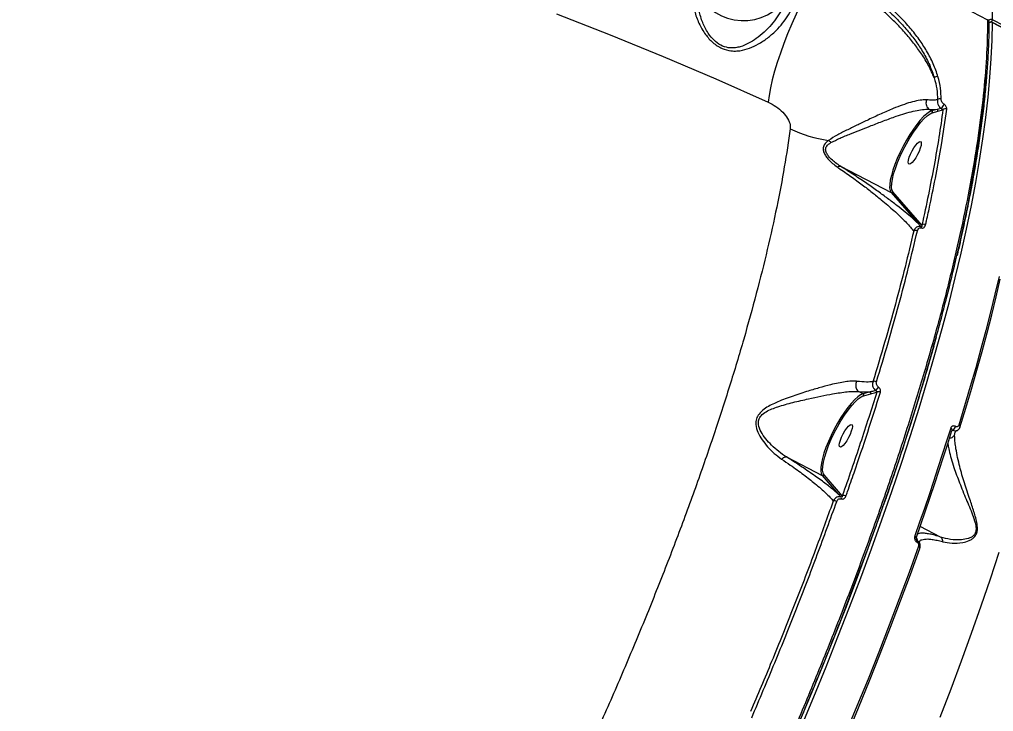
# Model space of a CAD drawing. Header units: millimetres. Extents: x -4335 to 4318, y -3792 to 3101.
# Drawn here: x 713.2 to 1059.1, y 194.6 to 440.5 of the extents above; entities that cross this region are included whole.
import ezdxf

# ---------------------------------------------------------------- set-up
doc = ezdxf.new("R2010")
doc.units = ezdxf.units.MM
doc.layers.add('DIKOM_ОБЪЕКТ', color=7, linetype='Continuous')
doc.layers.add('DIKOM_РАЗМЕР_ОБЪЕКТА', color=7, linetype='Continuous')
doc.styles.add('style1', font='arial.ttf', dxfattribs={"width": 0.8})
doc.dimstyles.new('1-50', dxfattribs={"dimtxt": 300, "dimasz": 200, "dimexe": 100, "dimexo": 0, "dimgap": 100, "dimtad": 1, "dimtxsty": 'style1', "dimcen": 200, "dimclrd": 7, "dimclre": 7, "dimclrt": 7, "dimadec": 1, "dimazin": 2, "dimtfac": 1, "dimtmove": 0, "dimatfit": 2, "dimfxl": 0, "dimlwd": 25, "dimlwe": 18, "dimarcsym": 0})

# ---------------------------------------------------------------- blocks, each defined once
blk = doc.blocks.new('*D2')
at = {"layer": 'Defpoints', "color": 0, "transparency": 16777216}
for p in [(2711.72, 601.17), (-2007.01, 181.47), (-2007.01, -2298.93)]:
    blk.add_point(p, dxfattribs=at)
at = {"layer": 'DIKOM_РАЗМЕР_ОБЪЕКТА', "color": 7, "lineweight": 18, "transparency": 16777216}
for p, q in [((2711.72, 601.17), (2711.72, -2398.93)), ((-2007.01, 181.47), (-2007.01, -2398.93))]:
    blk.add_line(p, q, dxfattribs=at)
at = {"layer": 'DIKOM_РАЗМЕР_ОБЪЕКТА', "color": 7, "lineweight": 25, "transparency": 16777216}
blk.add_line((2511.72, -2298.93), (-1807.01, -2298.93), dxfattribs=at)
at = {"layer": 'DIKOM_РАЗМЕР_ОБЪЕКТА', "color": 7, "transparency": 16777216}
for points in [[(-1807.01, -2265.6), (-1807.01, -2332.27), (-2007.01, -2298.93)], [(2511.72, -2265.6), (2511.72, -2332.27), (2711.72, -2298.93)]]:
    blk.add_solid(points, dxfattribs=at)
at = {"layer": 'DIKOM_РАЗМЕР_ОБЪЕКТА', "color": 7, "transparency": 16777216, "insert": (-22.56, -2045.76), "char_height": 300, "attachment_point": 5, "style": 'style1'}
blk.add_mtext('4750', dxfattribs=at)
blk = doc.blocks.new('*D3')
at = {"layer": 'Defpoints', "color": 0, "transparency": 16777216}
for p in [(-2375.87, 1532.76), (1667.44, 1532.76), (-1786.5, -1525.94)]:
    blk.add_point(p, dxfattribs=at)
at = {"layer": 'DIKOM_РАЗМЕР_ОБЪЕКТА', "color": 7, "lineweight": 18, "transparency": 16777216}
for p, q in [((1667.44, 1532.76), (-2475.87, 1532.76)), ((-1786.5, -1525.94), (-2475.87, -1525.94))]:
    blk.add_line(p, q, dxfattribs=at)
at = {"layer": 'DIKOM_РАЗМЕР_ОБЪЕКТА', "color": 7, "lineweight": 25, "transparency": 16777216}
blk.add_line((-2375.87, -1325.94), (-2375.87, 1332.76), dxfattribs=at)
at = {"layer": 'DIKOM_РАЗМЕР_ОБЪЕКТА', "color": 7, "transparency": 16777216}
for points in [[(-2409.21, 1332.76), (-2342.54, 1332.76), (-2375.87, 1532.76)], [(-2409.21, -1325.94), (-2342.54, -1325.94), (-2375.87, -1525.94)]]:
    blk.add_solid(points, dxfattribs=at)
at = {"layer": 'DIKOM_РАЗМЕР_ОБЪЕКТА', "color": 7, "transparency": 16777216, "insert": (-2629.15, -119.32), "char_height": 300, "attachment_point": 5, "rotation": 90, "style": 'style1'}
blk.add_mtext('3050', dxfattribs=at)

msp = doc.modelspace()

# ---------------------------------------------------------------- linework, layer by layer
at = {"layer": 'DIKOM_ОБЪЕКТ', "color": 7, "linetype": 'Continuous', "lineweight": 15}
for p, q in [((1057.429, 439.485), (1057.429, 439.46)), ((1058.605, 439.483), (1473.474, 223.601)), ((1473.528, 224.458), (1058.659, 440.339)), ((1058.659, 439.337), (1473.528, 223.455)), ((1036.186, 408.549), (1036.189, 408.547)), ((1036.189, 408.547), (1037.189, 408.026)), ((1036.189, 408.547), (1039.035, 408.507)), ((1039.035, 408.507), (1037.189, 408.026)), ((1040.499, 408.861), (1039.035, 408.507)), ((1039.265, 407.838), (1041.106, 408.345)), ((1037.17, 407.276), (1037.419, 407.358)), ((1037.419, 407.358), (1039.265, 407.838)), ((1004.731, 388.33), (1022.683, 378.988)), ((1022.683, 378.988), (1032.25, 368.04)), ((1023.353, 379.201), (1023.136, 379.546)), ((1032.92, 368.252), (1023.353, 379.201)), ((1033.619, 367.43), (1032.92, 368.252)), ((1011.187, 308.283), (1011.19, 308.281)), ((1011.19, 308.281), (1012.718, 307.486)), ((1015.29, 308.155), (1012.718, 307.486)), ((1012.699, 306.736), (1012.948, 306.817)), ((1012.948, 306.817), (1015.52, 307.487)), ((1044.293, 294.464), (1044.681, 294.581)), ((1044.709, 294.566), (1044.329, 294.293)), ((1044.681, 294.581), (1044.709, 294.566)), ((1045.555, 295.871), (1045.527, 295.886)), ((985.56, 285.032), (998.212, 278.448)), ((998.212, 278.448), (1004.056, 271.76)), ((998.882, 278.66), (998.665, 279.006)), ((1004.725, 271.973), (998.882, 278.66)), ((1005.364, 271.213), (1004.725, 271.973)), ((1002.144, 269.392), (1001.234, 266.9)), ((1040.286, 256.604), (1033.013, 260.389)), ((1031.685, 256.277), (1032.007, 255.275)), ((1031.918, 255.321), (1031.628, 255.731)), ((1031.851, 254.775), (1031.94, 254.729)), ((1032.007, 255.275), (1031.918, 255.321))]:
    msp.add_line(p, q, dxfattribs=at)
at = {"layer": 'DIKOM_ОБЪЕКТ', "color": 7, "linetype": 'Continuous', "lineweight": 15, "flags": 128}
for points in [[(1058.659, 440.339), (1058.553, 446.28), (1058.264, 451.953), (1057.794, 457.353), (1057.143, 462.475), (1056.311, 467.316), (1055.298, 471.871), (1054.106, 476.137), (1052.736, 480.109), (1051.188, 483.785), (1049.465, 487.162), (1047.567, 490.236), (1045.496, 493.004), (1044.83, 493.788)], [(997.496, 458.705), (995.718, 455.691), (993.956, 452.521), (992.227, 449.225), (990.546, 445.834), (988.928, 442.377), (987.388, 438.887), (985.94, 435.396), (984.598, 431.934), (983.373, 428.535), (982.278, 425.228), (981.32, 422.044), (980.511, 419.011), (979.856, 416.159), (979.362, 413.512), (979.034, 411.095)], [(953.923, 452.126), (954.02, 451.646), (954.657, 449.606), (955.634, 447.67), (956.931, 445.879), (958.518, 444.274), (960.361, 442.889), (962.42, 441.754), (964.65, 440.895), (967.002, 440.33), (969.424, 440.072), (971.863, 440.126), (974.267, 440.491), (976.582, 441.159), (978.759, 442.116), (980.748, 443.34), (982.507, 444.805), (983.998, 446.478), (985.187, 448.324)], [(903.896, 442.45), (922.92, 435.048), (941.788, 427.353), (960.495, 419.368), (979.034, 411.095)], [(990.705, 189.071), (995.211, 199.809), (999.587, 210.486), (1003.832, 221.094), (1007.94, 231.624), (1011.909, 242.066), (1015.735, 252.413), (1019.416, 262.654), (1022.947, 272.783), (1026.325, 282.789), (1029.549, 292.665), (1032.616, 302.403), (1035.521, 311.994), (1038.265, 321.429), (1040.843, 330.702), (1043.254, 339.804), (1045.496, 348.728), (1047.567, 357.466), (1049.465, 366.011), (1051.188, 374.355), (1052.736, 382.492), (1054.106, 390.415), (1055.298, 398.117), (1056.311, 405.591), (1057.143, 412.831), (1057.794, 419.832), (1058.264, 426.587), (1058.553, 433.09), (1058.659, 439.337)], [(1037.189, 408.026), (1036.32, 407.648), (1035.328, 406.959), (1034.235, 405.974), (1033.064, 404.716), (1031.841, 403.21), (1030.592, 401.49), (1029.344, 399.593), (1028.125, 397.561), (1026.961, 395.437), (1025.877, 393.267), (1024.897, 391.099), (1024.042, 388.979), (1023.33, 386.954), (1022.777, 385.067), (1022.395, 383.359), (1022.192, 381.868), (1022.173, 380.625), (1022.338, 379.658), (1022.683, 378.988)], [(1023.136, 379.546), (1023.005, 379.895), (1022.852, 380.91), (1022.898, 382.218), (1023.142, 383.79), (1023.578, 385.588), (1024.195, 387.567), (1024.978, 389.679), (1025.909, 391.875), (1026.965, 394.101), (1028.121, 396.302), (1029.348, 398.427), (1030.617, 400.423), (1031.898, 402.243), (1033.159, 403.842), (1034.369, 405.182), (1035.501, 406.23), (1036.526, 406.961), (1037.17, 407.276)], [(1028.768, 389.771), (1028.862, 390.54), (1029.136, 391.517), (1029.568, 392.624), (1030.123, 393.77), (1030.756, 394.863), (1031.415, 395.814), (1032.048, 396.546), (1032.603, 396.999), (1033.035, 397.138), (1033.309, 396.95), (1033.403, 396.452), (1033.309, 395.682), (1033.035, 394.705), (1032.603, 393.598), (1032.048, 392.452), (1031.415, 391.36), (1030.756, 390.409), (1030.123, 389.677), (1029.568, 389.223), (1029.136, 389.085), (1028.862, 389.272), (1028.768, 389.771)], [(1061.066, 349.148), (1059.577, 342.859), (1057.998, 336.474), (1056.332, 329.995), (1054.578, 323.424), (1052.737, 316.765), (1050.811, 310.021), (1048.8, 303.194), (1046.705, 296.288)], [(1047.139, 295.456), (1049.23, 302.347), (1051.236, 309.159), (1053.158, 315.888), (1054.995, 322.533), (1056.745, 329.089), (1058.408, 335.554), (1059.983, 341.925), (1061.469, 348.199)], [(1038.684, 327.636), (1036.941, 321.415), (1034.204, 312.002), (1031.305, 302.434), (1028.246, 292.719), (1025.03, 282.867), (1021.659, 272.884), (1018.137, 262.78), (1014.465, 252.563), (1010.648, 242.241), (1006.689, 231.823), (1002.59, 221.319), (998.356, 210.736), (993.989, 200.084), (989.494, 189.371)], [(1012.718, 307.486), (1011.849, 307.107), (1010.857, 306.418), (1009.764, 305.434), (1008.593, 304.175), (1007.37, 302.669), (1006.121, 300.95), (1004.873, 299.053), (1003.654, 297.02), (1002.49, 294.896), (1001.406, 292.726), (1000.426, 290.558), (999.571, 288.438), (998.859, 286.413), (998.306, 284.526), (997.924, 282.818), (997.721, 281.327), (997.702, 280.085), (997.867, 279.118), (998.212, 278.448)], [(998.665, 279.006), (998.534, 279.355), (998.381, 280.369), (998.427, 281.678), (998.671, 283.25), (999.107, 285.047), (999.724, 287.026), (1000.507, 289.139), (1001.438, 291.335), (1002.494, 293.56), (1003.65, 295.762), (1004.877, 297.887), (1006.146, 299.883), (1007.427, 301.702), (1008.688, 303.301), (1009.898, 304.641), (1011.03, 305.689), (1012.055, 306.421), (1012.699, 306.736)], [(1004.297, 289.23), (1004.391, 289.999), (1004.665, 290.977), (1005.097, 292.084), (1005.652, 293.23), (1006.285, 294.322), (1006.944, 295.273), (1007.577, 296.005), (1008.132, 296.459), (1008.564, 296.597), (1008.838, 296.41), (1008.932, 295.911), (1008.838, 295.142), (1008.564, 294.164), (1008.132, 293.058), (1007.577, 291.912), (1006.944, 290.819), (1006.285, 289.868), (1005.652, 289.136), (1005.097, 288.683), (1004.665, 288.544), (1004.391, 288.732), (1004.297, 289.23)], [(1043.845, 295.276), (1042.38, 290.6), (1040.879, 285.891), (1039.342, 281.15), (1037.768, 276.378), (1036.158, 271.576), (1034.513, 266.745), (1032.832, 261.886), (1031.117, 256.999)], [(1031.552, 256.232), (1033.263, 261.107), (1034.94, 265.955), (1036.581, 270.774), (1038.187, 275.565), (1039.757, 280.325), (1041.291, 285.055), (1042.789, 289.753), (1044.25, 294.417)], [(1047.139, 295.456), (1047.196, 295.547), (1047.22, 295.649), (1047.21, 295.759), (1047.167, 295.872), (1047.091, 295.986), (1046.987, 296.096), (1046.856, 296.197), (1046.705, 296.288)], [(1031.636, 256.339), (1031.648, 256.389), (1031.642, 256.485), (1031.599, 256.59), (1031.522, 256.697), (1031.413, 256.804), (1031.276, 256.906), (1031.117, 256.999)], [(1032.407, 253.311), (1029.058, 244.036), (1025.591, 234.677), (1022.006, 225.239), (1018.307, 215.73), (1014.497, 206.155), (1010.578, 196.522), (1006.552, 186.836), (1002.423, 177.105)], [(1002.955, 176.536), (1007.075, 186.246), (1011.092, 195.91), (1015.002, 205.522), (1018.804, 215.076), (1022.495, 224.564), (1026.071, 233.981), (1029.532, 243.32), (1032.873, 252.574)], [(1032.873, 252.574), (1032.924, 252.646), (1032.942, 252.73), (1032.927, 252.824), (1032.878, 252.923), (1032.799, 253.025), (1032.692, 253.126), (1032.559, 253.222), (1032.407, 253.311)], [(1040.148, 192.657), (1043.998, 202.675), (1047.705, 212.599), (1051.267, 222.421), (1054.679, 232.132), (1057.94, 241.722), (1061.045, 251.183)]]:
    msp.add_lwpolyline(points, dxfattribs=at)
at = {"layer": 'DIKOM_ОБЪЕКТ', "color": 7, "linetype": 'Continuous', "lineweight": 15}
for centre, radius, start, end in [((1056.429, 439.487), 1, 359.85964, 62.55326), ((1056.804, 440.261), 0.143, 347.09158, 53.03995), ((1056.584, 439.464), 0.845, 1.43267, 64.84083), ((1058.147, 438.378), 1.087, 61.92153, 142.35227), ((1056.429, 440.487), 1, 330.00066, 0.14136), ((1058.144, 438.596), 1, 62.50931, 145.24654), ((1058.147, 439.367), 1.099, 62.23594, 135.13691), ((1058.679, 440.584), 1.535, 213.40896, 227.21239), ((1056.506, 440.587), 2.166, 331.67145, 353.44185), ((1058.52, 439.369), 0.143, 347.08972, 53.1093), ((1039.019, 418.866), 1.326, 76.08804, 138.5584), ((611.309, 460.112), 446.93, 345.97222, 355.10202), ((1039.965, 411.075), 1.175, 64.78951, 135.28663), ((1038.789, 408.048), 0.521, 336.21764, 61.7019), ((1035.61, 413.266), 6.581, 317.9782, 333.61872), ((1041.919, 407.577), 1.119, 61.03116, 136.64651), ((1036.942, 407.568), 0.521, 336.22336, 61.69618), ((1007.894, 446.516), 49.577, 244.91548, 261.3875), ((998.712, 394.635), 3.36, 38.88187, 58.45145), ((1022.908, 379.441), 0.506, 243.59519, 331.59367), ((1032.475, 368.493), 0.506, 243.59215, 331.59208), ((1032.961, 366.478), 0.495, 354.53566, 40.05004), ((1034.367, 366.541), 1.162, 59.55189, 130.10427), ((1031.422, 364.34), 1.186, 59.93701, 127.28404), ((1016.82, 310.615), 1.297, 58.64708, 117.74442), ((1015.043, 307.697), 0.521, 336.21764, 61.7019), ((1014.425, 311.85), 4.269, 311.08307, 332.21689), ((1018.22, 306.953), 1.271, 57.95738, 119.4867), ((1012.472, 307.027), 0.521, 336.21778, 61.70137), ((1043.594, 294.55), 0.768, 4.85723, 70.89623), ((1044.038, 294.663), 0.325, 310.84944, 351.59006), ((1043.174, 296.483), 2.427, 308.38366, 345.74716), ((1043.203, 296.468), 2.426, 308.38267, 345.75184), ((998.437, 278.9), 0.506, 243.59383, 331.59329), ((1004.281, 272.213), 0.506, 243.59766, 331.58478), ((1004.25, 270.398), 0.774, 342.11543, 27.62768), ((1005.886, 269.922), 1.393, 57.46035, 112.00764), ((1002.623, 268.019), 1.454, 58.1561, 109.24538), ((1031.158, 255.137), 0.782, 332.41552, 13.61255), ((1031.246, 255.091), 0.783, 332.43226, 13.59581)]:
    msp.add_arc(centre, radius, start, end, dxfattribs=at)
for points, knots in [([(514.523, 587.303), (517.69, 587.121), (527.357, 586.534), (543.511, 585.383), (562.969, 583.723), (582.393, 581.791), (601.778, 579.587), (621.12, 577.112), (640.413, 574.366), (659.652, 571.352), (678.833, 568.068), (697.95, 564.516), (716.998, 560.697), (735.972, 556.612), (754.868, 552.263), (773.68, 547.649), (792.404, 542.772), (811.034, 537.635), (829.566, 532.237), (847.994, 526.58), (866.315, 520.667), (884.523, 514.498), (902.614, 508.074), (920.583, 501.399), (938.424, 494.473), (956.135, 487.298), (973.709, 479.876), (991.142, 472.209), (1008.43, 464.3), (1025.566, 456.146), (1041.727, 448.179), (1052.11, 442.835), (1056.89, 440.375)], [0.12101449, 0.12101449, 0.12101449, 0.12101449, 0.13560495, 0.16556342, 0.19552192, 0.2254804, 0.25543885, 0.28539735, 0.31535584, 0.3453143, 0.37527277, 0.40523119, 0.43518963, 0.46514814, 0.49510656, 0.52506498, 0.5550234, 0.58498179, 0.61494022, 0.64489863, 0.67485696, 0.70481531, 0.73477364, 0.76473194, 0.79469022, 0.82464852, 0.85460681, 0.88456501, 0.91452325, 0.94448142, 0.97443952, 1, 1, 1, 1]), ([(1039.338, 420.154), (1038.828, 421.669), (1037.81, 424.701), (1035.475, 429.152), (1032.699, 433.399), (1029.56, 437.406), (1025.988, 441.323), (1022.012, 445.102), (1017.7, 448.702), (1013.114, 452.083), (1008.307, 455.19), (1003.352, 458.028), (999.983, 459.638), (998.302, 460.441)], [0, 0, 0, 0, 0.1009685, 0.2019366, 0.2903393, 0.3790225, 0.4674241, 0.5561139, 0.6450894, 0.7337805, 0.822425, 0.9113534, 1, 1, 1, 1]), ([(1038.025, 419.744), (1037.416, 421.137), (1036.2, 423.923), (1033.657, 428.085), (1030.763, 432.077), (1027.606, 435.855), (1024.072, 439.597), (1020.188, 443.255), (1016.014, 446.786), (1011.605, 450.146), (1007.007, 453.277), (1002.287, 456.179), (999.091, 457.864), (997.496, 458.705)], [0, 0, 0, 0, 0.1033747, 0.2067491, 0.2946066, 0.3827348, 0.4705917, 0.5587488, 0.6471796, 0.7353366, 0.8234658, 0.9118699, 1, 1, 1, 1]), ([(997.836, 459.196), (999.484, 458.41), (1002.786, 456.837), (1007.642, 454.061), (1012.352, 451.022), (1016.846, 447.713), (1021.071, 444.189), (1024.965, 440.489), (1028.463, 436.654), (1031.535, 432.728), (1034.252, 428.566), (1036.534, 424.203), (1037.528, 421.23), (1038.025, 419.744)], [0, 0, 0, 0, 0.0886931, 0.1776674, 0.2663586, 0.3550657, 0.4440575, 0.532762, 0.6211393, 0.7097986, 0.7981767, 0.8990881, 1, 1, 1, 1]), ([(951.961, 452.533), (951.935, 450.998), (951.882, 447.926), (952.799, 443.403), (954.344, 439.077), (956.525, 435.285), (958.856, 432.629), (960.943, 431.044), (963.088, 429.88), (965.487, 429.265), (967.914, 429.226), (970.419, 429.582), (973.273, 430.514), (976.46, 432.185), (979.542, 434.372), (982.348, 436.969), (984.771, 439.847), (986.642, 442.665), (987.538, 444.624), (987.925, 445.47)], [0, 0, 0, 0, 0.0759092, 0.1519066, 0.2286347, 0.3051889, 0.3688612, 0.4016199, 0.434332, 0.4904594, 0.5282365, 0.5660853, 0.6308778, 0.6957722, 0.7645219, 0.8332296, 0.8936816, 0.9540619, 1, 1, 1, 1]), ([(985.187, 446.747), (984.829, 445.938), (984.001, 444.067), (982.308, 441.336), (980.143, 438.522), (977.638, 435.918), (974.932, 433.689), (972.116, 431.922), (969.63, 430.865), (967.412, 430.38), (965.308, 430.285), (962.802, 430.854), (960.961, 432.054), (959.237, 433.609), (957.491, 435.8), (955.659, 439.382), (954.426, 443.474), (953.799, 446.504), (953.813, 448.134), (953.814, 448.32)], [0, 0, 0, 0, 0.0500297, 0.1156333, 0.1829645, 0.2579543, 0.3344766, 0.4038751, 0.4746824, 0.5134345, 0.5531089, 0.6091639, 0.6645331, 0.6745368, 0.74063, 0.8222407, 0.9065704, 0.9893112, 1, 1, 1, 1]), ([(1056.943, 440.229), (1056.915, 437.899), (1056.837, 431.573), (1056.146, 420.44), (1054.693, 406.619), (1052.557, 391.893), (1049.761, 376.349), (1046.314, 360.052), (1042.221, 343.049), (1037.476, 325.353), (1032.1, 307.008), (1026.115, 288.077), (1019.55, 268.648), (1012.435, 248.811), (1004.787, 228.625), (996.607, 208.116), (987.922, 187.325), (978.76, 166.32), (969.167, 145.197), (959.186, 124.056), (948.972, 103.222), (938.551, 82.729), (927.959, 62.601), (917.097, 42.638), (906.014, 22.925), (894.757, 3.549), (883.211, -15.675), (871.385, -34.69), (859.296, -53.452), (847.13, -71.67), (834.944, -89.262), (822.794, -106.142), (810.719, -122.254), (798.741, -137.552), (786.877, -152.03), (775.165, -165.647), (763.655, -178.348), (752.41, -190.049), (742.148, -200.095), (735.767, -205.842), (732.919, -208.408)], [0, 0, 0, 0, 0.0156523, 0.0424897, 0.0694115, 0.0963766, 0.1233416, 0.1502635, 0.1771009, 0.2039383, 0.2308602, 0.2578252, 0.2847902, 0.3117121, 0.3385495, 0.3653868, 0.3923088, 0.4192738, 0.4462388, 0.4731608, 0.4999981, 0.5258463, 0.5517701, 0.5777324, 0.6036946, 0.6296184, 0.6554666, 0.682304, 0.709226, 0.7361911, 0.7631562, 0.7900781, 0.8169155, 0.843753, 0.870675, 0.89764, 0.9246052, 0.9515271, 0.9783646, 1, 1, 1, 1]), ([(1057.412, 439.46), (1057.414, 438.628), (1057.421, 435.853), (1057.259, 430.892), (1056.934, 424.599), (1056.437, 418.093), (1055.782, 411.404), (1054.967, 404.525), (1053.993, 397.456), (1052.859, 390.193), (1051.564, 382.735), (1050.113, 375.083), (1048.491, 367.219), (1047.14, 361), (1046.278, 357.345), (1046.064, 356.438)], [0, 0, 0, 0, 0.036828, 0.1228406, 0.2088494, 0.2943572, 0.3794626, 0.4642637, 0.5488575, 0.6333395, 0.7178095, 0.8023465, 0.8870322, 0.9719645, 1, 1, 1, 1]), ([(1038.025, 419.744), (1038.366, 418.406), (1039.052, 415.711), (1039.104, 413.177), (1039.131, 411.902)], [0, 0, 0, 0, 0.4964766, 1, 1, 1, 1]), ([(1040.466, 412.138), (1040.44, 413.423), (1040.389, 416.012), (1039.69, 418.767), (1039.338, 420.154)], [0, 0, 0, 0, 0.4964994, 1, 1, 1, 1]), ([(1035.319, 411.89), (1035.1, 411.899), (1034.219, 411.935), (1032.377, 411.727), (1029.67, 411.074), (1026.663, 410.081), (1023.16, 408.718), (1019.091, 406.948), (1014.859, 404.977), (1010.892, 403.073), (1007.216, 401.261), (1003.568, 399.442), (1001.513, 398.153), (1000.47, 397.499)], [0, 0, 0, 0, 0.0275947, 0.1106131, 0.1968349, 0.2795686, 0.3647238, 0.4761298, 0.5919428, 0.6876598, 0.7854566, 0.8910806, 1, 1, 1, 1]), ([(1035.319, 411.89), (1035.302, 411.85), (1035.25, 411.726), (1035.123, 411.334), (1035.037, 410.673), (1035.174, 409.841), (1035.543, 409.06), (1035.962, 408.726), (1036.186, 408.549)], [0, 0, 0, 0, 0.0343259, 0.1061157, 0.3220874, 0.5380496, 0.7540297, 1, 1, 1, 1]), ([(1039.131, 411.902), (1038.572, 411.857), (1037.45, 411.768), (1036.032, 411.849), (1035.319, 411.89)], [0, 0, 0, 0, 0.4978708, 1, 1, 1, 1]), ([(1039.131, 411.902), (1039.108, 411.557), (1039.067, 410.924), (1039.43, 410.023), (1039.912, 409.329), (1040.3, 409.02), (1040.499, 408.861)], [0, 0, 0, 0, 0.3312114, 0.6078034, 0.7983214, 1, 1, 1, 1]), ([(1041.506, 410.342), (1041.379, 410.438), (1041.126, 410.629), (1040.796, 411.043), (1040.518, 411.573), (1040.484, 411.936), (1040.466, 412.138)], [0, 0, 0, 0, 0.1848925, 0.3686089, 0.6501043, 1, 1, 1, 1]), ([(979.034, 411.095), (979.976, 410.603), (981.849, 409.625), (984.274, 407.544), (986.04, 405.284), (986.918, 403.209), (986.888, 402.084), (986.876, 401.615)], [0, 0, 0, 0, 0.2180178, 0.4332346, 0.6437862, 0.85143, 1, 1, 1, 1]), ([(1001.327, 396.744), (1002.369, 397.267), (1004.489, 398.33), (1008.151, 399.78), (1011.89, 401.272), (1015.82, 402.82), (1020.07, 404.468), (1024.091, 405.942), (1027.624, 407.102), (1030.554, 407.917), (1033.267, 408.463), (1035.046, 408.604), (1035.992, 408.568), (1036.186, 408.549), (1036.186, 408.549)], [0, 0, 0, 0, 0.1058571, 0.2153347, 0.3127851, 0.4120265, 0.5248127, 0.6413439, 0.7237018, 0.8082064, 0.8893704, 0.9734892, 0.9999864, 1, 1, 1, 1]), ([(1041.106, 408.345), (1040.648, 405.146), (1039.732, 398.748), (1037.985, 388.668), (1035.987, 378.272), (1034.408, 371.044), (1033.619, 367.43)], [0, 0, 0, 0, 0.2493128, 0.498627, 0.749315, 1, 1, 1, 1]), ([(1034.956, 367.543), (1035.061, 368.012), (1035.583, 370.352), (1036.887, 376.379), (1038.703, 385.432), (1040.765, 396.87), (1041.854, 404.375), (1042.461, 408.556)], [0, 0, 0, 0, 0.0321665, 0.1608349, 0.4183978, 0.6759586, 1, 1, 1, 1]), ([(1040.499, 408.861), (1040.53, 408.843), (1040.582, 408.812), (1040.678, 408.747), (1040.81, 408.649), (1040.966, 408.511), (1041.06, 408.409), (1041.099, 408.355), (1041.106, 408.345)], [0, 0, 0, 0, 0.0726268, 0.1227977, 0.2790415, 0.5490191, 0.9246859, 1, 1, 1, 1]), ([(1042.461, 408.556), (1042.464, 408.59), (1042.487, 408.795), (1042.426, 409.185), (1042.182, 409.675), (1041.871, 410.066), (1041.628, 410.25), (1041.506, 410.342)], [0, 0, 0, 0, 0.0639544, 0.3886234, 0.645588, 0.8222908, 1, 1, 1, 1]), ([(986.876, 401.615), (986.219, 397.164), (984.903, 388.247), (982.145, 373.898), (978.83, 358.893), (974.919, 343.229), (970.442, 326.999), (965.404, 310.243), (959.805, 292.979), (953.663, 275.248), (947.003, 257.107), (939.856, 238.643), (932.254, 219.941), (924.216, 201.053), (915.745, 182.008), (906.864, 162.84), (897.604, 143.614), (888.009, 124.42), (878.124, 105.347), (867.97, 86.447), (857.558, 67.754), (846.91, 49.296), (836.065, 31.139), (825.073, 13.366), (813.985, -3.94), (802.824, -20.734), (791.608, -36.976), (780.354, -52.649), (769.106, -67.696), (757.915, -82.048), (746.832, -95.643), (736.706, -107.463), (727.515, -117.73), (722.019, -123.542), (719.27, -126.448)], [0, 0, 0, 0, 0.0315564, 0.0632127, 0.0949194, 0.1266263, 0.1582828, 0.1898393, 0.2213971, 0.2530542, 0.2847619, 0.3164698, 0.3481271, 0.379685, 0.411265, 0.4429442, 0.474674, 0.506404, 0.5380836, 0.5696638, 0.601295, 0.6330253, 0.6648063, 0.6965875, 0.7283184, 0.75995, 0.7916593, 0.8234676, 0.8553268, 0.8871862, 0.9189952, 0.9507049, 0.9753526, 1, 1, 1, 1]), ([(1000.47, 397.499), (999.893, 397.004), (998.895, 396.149), (998.445, 394.554), (998.763, 393.135), (999.495, 391.85), (1000.915, 390.078), (1002.444, 388.918), (1003.554, 388.076)], [0, 0, 0, 0, 0.1914605, 0.3312438, 0.4704876, 0.5823693, 0.6969233, 1, 1, 1, 1]), ([(1004.723, 388.334), (1004.722, 388.335), (1003.532, 389.09), (1002.012, 390.212), (1000.473, 391.857), (999.686, 393.021), (999.303, 394.304), (999.754, 395.699), (1000.746, 396.358), (1001.327, 396.744)], [0, 0, 0, 0, 0.0003123, 0.316874, 0.4308599, 0.5444521, 0.6783304, 0.8113881, 1, 1, 1, 1]), ([(1003.554, 388.076), (1003.584, 388.094), (1003.798, 388.228), (1004.23, 388.413), (1004.551, 388.362), (1004.723, 388.334)], [0, 0, 0, 0, 0.0700027, 0.5005926, 1, 1, 1, 1]), ([(1003.554, 388.076), (1003.723, 387.961), (1005.438, 386.795), (1008.52, 384.638), (1012.472, 381.736), (1016.021, 379), (1019.888, 375.875), (1023.838, 372.471), (1027.494, 368.981), (1029.609, 366.667), (1030.517, 365.519), (1030.704, 365.283)], [0, 0, 0, 0, 0.0115171, 0.1169978, 0.2229814, 0.3292424, 0.4351037, 0.6083279, 0.7820061, 0.9552845, 1, 1, 1, 1]), ([(1004.731, 388.33), (1004.73, 388.331), (1004.727, 388.332), (1004.724, 388.333), (1004.723, 388.334), (1004.723, 388.334)], [0, 0, 0, 0, 0.4539084, 0.8338793, 1, 1, 1, 1]), ([(1032.25, 368.04), (1031.578, 368.661), (1030.234, 369.904), (1027.716, 372.025), (1024.831, 374.33), (1021.587, 376.796), (1018.032, 379.388), (1014.107, 382.141), (1009.758, 385.092), (1006.406, 387.251), (1004.731, 388.33)], [0, 0, 0, 0, 0.1257444, 0.2514897, 0.3794625, 0.5074224, 0.6285588, 0.7496652, 0.8748967, 1, 1, 1, 1]), ([(1033.34, 366.797), (1033.293, 366.812), (1033.074, 366.88), (1032.63, 366.928), (1032.02, 366.803), (1031.353, 366.394), (1030.921, 365.832), (1030.748, 365.394), (1030.704, 365.283)], [0, 0, 0, 0, 0.0398463, 0.1864682, 0.3715087, 0.5855223, 0.8948898, 1, 1, 1, 1]), ([(1032.25, 368.04), (1032.315, 367.968), (1032.638, 367.611), (1032.998, 367.193), (1033.293, 366.852), (1033.34, 366.797)], [0, 0, 0, 0, 0.1734926, 0.8675172, 1, 1, 1, 1]), ([(1033.619, 367.43), (1033.627, 367.289), (1033.638, 367.084), (1033.561, 366.884), (1033.487, 366.806), (1033.414, 366.788), (1033.372, 366.789), (1033.349, 366.795), (1033.34, 366.797)], [0, 0, 0, 0, 0.5066195, 0.7402356, 0.8952937, 0.9534124, 0.9811309, 1, 1, 1, 1]), ([(1033.454, 366.431), (1033.483, 366.422), (1033.621, 366.38), (1033.9, 366.364), (1034.262, 366.475), (1034.706, 366.825), (1034.857, 367.257), (1034.956, 367.543)], [0, 0, 0, 0, 0.0349443, 0.1620328, 0.3362627, 0.5591497, 1, 1, 1, 1]), ([(1030.704, 365.283), (1029.706, 361.053), (1027.71, 352.594), (1024.243, 339.371), (1020.46, 325.802), (1017.631, 316.443), (1016.216, 311.764)], [0, 0, 0, 0, 0.2490986, 0.4981949, 0.7490967, 1, 1, 1, 1]), ([(1017.495, 311.723), (1018.903, 316.38), (1021.719, 325.693), (1025.505, 339.265), (1028.993, 352.554), (1031.008, 361.095), (1032.016, 365.366)], [0, 0, 0, 0, 0.2490972, 0.4981943, 0.7490986, 1, 1, 1, 1]), ([(1032.016, 365.366), (1032.113, 365.645), (1032.258, 366.059), (1032.682, 366.393), (1033.026, 366.498), (1033.293, 366.48), (1033.426, 366.44), (1033.454, 366.431)], [0, 0, 0, 0, 0.4456503, 0.6623675, 0.8364977, 0.9657252, 1, 1, 1, 1]), ([(1037.729, 324.226), (1037.742, 324.269), (1039.536, 330.391), (1042.218, 340.893), (1044.906, 351.477), (1045.916, 356.066), (1045.95, 356.218)], [0, 0, 0, 0, 0.003834, 0.5457913, 0.9849362, 1, 1, 1, 1]), ([(1037.806, 324.278), (1037.043, 321.581), (1035.45, 315.95), (1032.848, 307.217), (1030.045, 298.131), (1027.104, 288.931), (1024.013, 279.606), (1021.681, 272.718), (1020.338, 268.908), (1020.117, 268.281)], [0, 0, 0, 0, 0.1506698, 0.3146125, 0.4781127, 0.6413598, 0.8045404, 0.9678207, 1, 1, 1, 1]), ([(1010.523, 311.91), (1010.455, 311.918), (1009.854, 311.984), (1008.557, 311.994), (1006.405, 311.766), (1003.94, 311.321), (1000.83, 310.608), (997.041, 309.591), (992.305, 308.176), (987.115, 306.468), (982.745, 304.81), (979.599, 303.291), (977.503, 302.022), (975.775, 300.487), (974.752, 298.594), (974.55, 296.316), (975.324, 293.74), (976.847, 291.088), (978.824, 288.584), (981.145, 286.241), (982.919, 284.931), (983.811, 284.272)], [0, 0, 0, 0, 0.0056304, 0.0501931, 0.0960198, 0.1433407, 0.1917765, 0.2623045, 0.3349961, 0.4257389, 0.5191873, 0.558728, 0.5987853, 0.6438235, 0.679933, 0.716076, 0.7691284, 0.8232015, 0.8784531, 0.9388518, 1, 1, 1, 1]), ([(1010.523, 311.91), (1010.501, 311.873), (1010.365, 311.632), (1010.169, 311.098), (1010.09, 310.283), (1010.247, 309.461), (1010.614, 308.738), (1010.996, 308.435), (1011.187, 308.283)], [0, 0, 0, 0, 0.0319546, 0.204855, 0.4036408, 0.6024285, 0.8012025, 1, 1, 1, 1]), ([(1016.216, 311.764), (1015.498, 311.7), (1013.929, 311.56), (1011.721, 311.787), (1010.523, 311.91)], [0, 0, 0, 0, 0.4574456, 1, 1, 1, 1]), ([(1016.216, 311.764), (1016.191, 311.688), (1016.079, 311.357), (1016.03, 310.721), (1016.218, 309.908), (1016.617, 309.168), (1017.024, 308.812), (1017.23, 308.632)], [0, 0, 0, 0, 0.0735074, 0.3198231, 0.5507679, 0.7734261, 1, 1, 1, 1]), ([(1018.202, 309.86), (1018.075, 309.968), (1017.82, 310.183), (1017.562, 310.624), (1017.424, 311.106), (1017.43, 311.482), (1017.483, 311.678), (1017.495, 311.723)], [0, 0, 0, 0, 0.2211027, 0.4418519, 0.6745237, 0.9251308, 1, 1, 1, 1]), ([(985.551, 285.036), (985.55, 285.036), (984.613, 285.622), (982.758, 286.933), (980.299, 289.106), (978.135, 291.443), (976.461, 293.872), (975.499, 296.223), (975.578, 298.278), (976.559, 299.914), (978.265, 301.138), (980.326, 302.113), (983.468, 303.232), (987.826, 304.448), (992.988, 305.625), (997.73, 306.65), (1001.495, 307.38), (1004.619, 307.903), (1007.096, 308.228), (1009.355, 308.384), (1010.559, 308.35), (1011.187, 308.283), (1011.187, 308.283)], [0, 0, 0, 0, 0.0000833, 0.0623244, 0.1245692, 0.179415, 0.2341068, 0.2846932, 0.3177622, 0.3507356, 0.3933977, 0.4328155, 0.4723199, 0.5665729, 0.6608639, 0.7344773, 0.8079851, 0.8565208, 0.9050176, 0.9525203, 0.9999895, 1, 1, 1, 1]), ([(1017.594, 308.059), (1015.692, 302.039), (1011.883, 289.982), (1007.539, 277.475), (1005.364, 271.213)], [0, 0, 0, 0, 0.499271, 1, 1, 1, 1]), ([(1006.635, 271.096), (1006.83, 271.652), (1007.808, 274.431), (1010.457, 282.071), (1014.442, 293.912), (1017.409, 303.321), (1018.894, 308.03)], [0, 0, 0, 0, 0.0441438, 0.2207206, 0.6100169, 1, 1, 1, 1]), ([(1011.19, 308.281), (1012.475, 308.195), (1013.936, 308.098), (1015.143, 308.149), (1015.29, 308.155)], [0, 0, 0, 0, 0.8785945, 1, 1, 1, 1]), ([(1017.23, 308.632), (1016.715, 308.497), (1016.076, 308.33), (1015.418, 308.184), (1015.29, 308.155)], [0, 0, 0, 0, 0.805878, 1, 1, 1, 1]), ([(1015.52, 307.487), (1015.641, 307.519), (1016.329, 307.703), (1017.023, 307.898), (1017.594, 308.059)], [0, 0, 0, 0, 0.1757357, 1, 1, 1, 1]), ([(1017.23, 308.632), (1017.271, 308.602), (1017.319, 308.568), (1017.403, 308.486), (1017.486, 308.385), (1017.563, 308.239), (1017.592, 308.13), (1017.594, 308.072), (1017.594, 308.059)], [0, 0, 0, 0, 0.1599527, 0.1864637, 0.3964937, 0.6398331, 0.917342, 1, 1, 1, 1]), ([(1018.894, 308.03), (1018.906, 308.074), (1018.959, 308.265), (1018.967, 308.632), (1018.833, 309.106), (1018.579, 309.541), (1018.327, 309.754), (1018.202, 309.86)], [0, 0, 0, 0, 0.0733235, 0.3225361, 0.555045, 0.7773843, 1, 1, 1, 1]), ([(1045.527, 295.886), (1045.461, 295.916), (1045.247, 296.017), (1044.853, 296.079), (1044.405, 295.979), (1044.034, 295.707), (1043.908, 295.42), (1043.845, 295.276)], [0, 0, 0, 0, 0.0931543, 0.3038852, 0.5301902, 0.7651713, 1, 1, 1, 1]), ([(1044.398, 294.631), (1044.393, 294.629), (1044.369, 294.622), (1044.358, 294.627), (1044.34, 294.528), (1044.336, 294.508)], [0, 0, 0, 0, 0.2013598, 0.8374916, 1, 1, 1, 1]), ([(1044.399, 294.625), (1044.424, 294.633), (1044.469, 294.647), (1044.552, 294.632), (1044.622, 294.609), (1044.66, 294.591), (1044.681, 294.581)], [0, 0, 0, 0, 0.3605924, 0.6749368, 0.8117455, 1, 1, 1, 1]), ([(1044.709, 294.566), (1044.799, 294.525), (1045.094, 294.391), (1045.646, 294.313), (1046.292, 294.463), (1046.842, 294.852), (1047.04, 295.255), (1047.139, 295.456)], [0, 0, 0, 0, 0.0942731, 0.3122823, 0.5411952, 0.7713898, 1, 1, 1, 1]), ([(1046.278, 294.503), (1046.085, 294.403), (1045.691, 294.197), (1045.462, 293.917), (1045.381, 293.831), (1045.367, 293.716), (1045.367, 293.711)], [0, 0, 0, 0, 0.3059585, 0.6268525, 0.9815305, 1, 1, 1, 1]), ([(1046.705, 296.288), (1046.662, 296.19), (1046.577, 295.995), (1046.323, 295.81), (1046.016, 295.74), (1045.746, 295.782), (1045.599, 295.85), (1045.555, 295.871)], [0, 0, 0, 0, 0.2336727, 0.4672698, 0.6955219, 0.9086819, 1, 1, 1, 1]), ([(1041.029, 254.936), (1042.096, 254.717), (1044.253, 254.273), (1047.57, 254.467), (1050.047, 255.115), (1051.519, 255.881), (1052.499, 256.733), (1053.177, 257.975), (1053.418, 259.697), (1053.166, 261.741), (1052.622, 263.956), (1051.704, 266.922), (1050.261, 271.147), (1048.783, 275.609), (1047.635, 279.5), (1046.818, 282.572), (1046.109, 285.694), (1045.615, 288.492), (1045.345, 290.703), (1045.247, 292.252), (1045.263, 292.85), (1045.27, 293.122)], [0, 0, 0, 0, 0.0913258, 0.1848738, 0.2390188, 0.2664383, 0.2946549, 0.3210554, 0.3475169, 0.3830361, 0.4182936, 0.4536313, 0.5268354, 0.6259297, 0.6770936, 0.7282403, 0.7903894, 0.8540619, 0.9046397, 0.9566791, 1, 1, 1, 1]), ([(1045.27, 293.122), (1045.262, 293.095), (1045.197, 292.874), (1044.985, 292.468), (1044.511, 292.02), (1043.946, 291.742), (1043.552, 291.726), (1043.383, 291.719)], [0, 0, 0, 0, 0.0344852, 0.278398, 0.5408997, 0.8033763, 1, 1, 1, 1]), ([(1045.27, 293.122), (1045.272, 293.21), (1045.279, 293.419), (1045.378, 293.588), (1045.435, 293.685)], [0, 0, 0, 0, 0.4238077, 1, 1, 1, 1]), ([(1042.808, 289.929), (1042.836, 289.741), (1042.94, 289.041), (1043.319, 287.224), (1044.009, 284.537), (1045.186, 280.677), (1046.955, 275.851), (1048.88, 271.099), (1050.511, 267.337), (1051.653, 264.558), (1052.505, 261.981), (1052.928, 259.824), (1052.762, 258.236), (1052.122, 257.175), (1051.212, 256.502), (1050.473, 256.202), (1049.311, 255.837), (1047.109, 255.522), (1043.697, 255.627), (1041.423, 256.278), (1040.286, 256.604)], [0, 0, 0, 0, 0.0203889, 0.0757808, 0.1447078, 0.2137226, 0.3245998, 0.4356344, 0.4876753, 0.5397461, 0.5913705, 0.627941, 0.6543027, 0.6806003, 0.7072479, 0.7340653, 0.7384529, 0.796774, 0.8983636, 1, 1, 1, 1]), ([(983.811, 284.272), (983.844, 284.305), (984.068, 284.533), (984.504, 284.867), (985.091, 285.113), (985.398, 285.061), (985.551, 285.036)], [0, 0, 0, 0, 0.0544715, 0.3767167, 0.6883858, 1, 1, 1, 1]), ([(983.811, 284.272), (984.846, 283.566), (987.664, 281.642), (991.727, 278.684), (995.228, 275.943), (997.751, 273.81), (999.541, 272.182), (1001.05, 270.684), (1001.779, 269.823), (1002.144, 269.392)], [0, 0, 0, 0, 0.1128028, 0.3073747, 0.506237, 0.6280314, 0.7498294, 0.8749116, 1, 1, 1, 1]), ([(985.56, 285.032), (985.558, 285.032), (985.555, 285.034), (985.553, 285.035), (985.552, 285.035), (985.551, 285.036)], [0, 0, 0, 0, 0.4432142, 0.8177192, 1, 1, 1, 1]), ([(1004.056, 271.76), (1003.271, 272.445), (1001.691, 273.825), (998.321, 276.409), (994.108, 279.419), (989.729, 282.366), (986.669, 284.323), (985.56, 285.032)], [0, 0, 0, 0, 0.2061866, 0.4154283, 0.6401064, 0.8695984, 1, 1, 1, 1]), ([(1004.936, 270.756), (1004.684, 270.813), (1004.191, 270.925), (1003.424, 270.745), (1002.725, 270.303), (1002.324, 269.778), (1002.169, 269.446), (1002.144, 269.392)], [0, 0, 0, 0, 0.2234018, 0.4376618, 0.6849689, 0.9488377, 1, 1, 1, 1]), ([(1003.39, 269.254), (1003.488, 269.458), (1003.66, 269.817), (1004.092, 270.127), (1004.536, 270.257), (1004.836, 270.192), (1004.986, 270.16)], [0, 0, 0, 0, 0.3292507, 0.5797522, 0.7886028, 1, 1, 1, 1]), ([(1004.056, 271.76), (1004.122, 271.688), (1004.425, 271.354), (1004.711, 271.019), (1004.936, 270.756)], [0, 0, 0, 0, 0.2174297, 1, 1, 1, 1]), ([(1005.364, 271.213), (1005.35, 271.126), (1005.325, 270.975), (1005.222, 270.821), (1005.112, 270.752), (1005.013, 270.738), (1004.958, 270.751), (1004.936, 270.756)], [0, 0, 0, 0, 0.3755547, 0.6516427, 0.8444185, 0.934893, 1, 1, 1, 1]), ([(1004.986, 270.16), (1005.145, 270.127), (1005.459, 270.061), (1005.926, 270.203), (1006.336, 270.515), (1006.549, 270.861), (1006.626, 271.072), (1006.635, 271.096)], [0, 0, 0, 0, 0.2147756, 0.425931, 0.6817199, 0.9641586, 1, 1, 1, 1]), ([(799.244, -137.804), (799.407, -137.606), (803.501, -132.613), (811.658, -122.04), (823.691, -106.045), (835.815, -89.184), (847.972, -71.64), (860.109, -53.463), (872.169, -34.747), (883.967, -15.776), (895.485, 3.401), (906.716, 22.732), (917.773, 42.397), (928.608, 62.313), (939.175, 82.393), (949.571, 102.837), (959.761, 123.622), (969.719, 144.712), (979.289, 165.784), (988.429, 186.741), (997.091, 207.479), (1005.265, 227.95), (1012.841, 248.044), (1017.747, 261.454), (1019.964, 268.02), (1020.004, 268.138)], [0, 0, 0, 0, 0.0019827, 0.0498584, 0.0977339, 0.1457606, 0.193864, 0.2419673, 0.2899939, 0.3378695, 0.3839805, 0.4302264, 0.4765408, 0.5228552, 0.5691011, 0.6152121, 0.6630877, 0.7111141, 0.7592174, 0.8073206, 0.8553471, 0.9032227, 0.9510983, 0.9991246, 1, 1, 1, 1]), ([(1001.234, 266.9), (999.296, 261.537), (995.122, 249.982), (988.098, 231.763), (980.6, 213.032), (975.308, 200.535), (972.796, 194.603)], [0, 0, 0, 0, 0.2284949, 0.4922481, 0.7589814, 1, 1, 1, 1]), ([(973.179, 192.395), (975.936, 198.902), (981.449, 211.917), (989.203, 231.252), (996.594, 250.431), (1001.125, 262.98), (1003.39, 269.254)], [0, 0, 0, 0, 0.2485951, 0.4971904, 0.748595, 1, 1, 1, 1]), ([(1031.117, 256.999), (1031.107, 256.97), (1031.036, 256.758), (1030.979, 256.357), (1031.046, 255.824), (1031.226, 255.379), (1031.491, 255.008), (1031.731, 254.853), (1031.851, 254.775)], [0, 0, 0, 0, 0.0392556, 0.2872661, 0.4952009, 0.6710042, 0.8353089, 1, 1, 1, 1]), ([(1031.652, 256.332), (1031.626, 256.264), (1031.568, 256.115), (1031.585, 255.839), (1031.658, 255.613), (1031.738, 255.482), (1031.805, 255.405), (1031.843, 255.377), (1031.859, 255.365)], [0, 0, 0, 0, 0.261117, 0.5775444, 0.7629127, 0.8702164, 0.944098, 1, 1, 1, 1]), ([(1040.289, 256.602), (1039.589, 256.818), (1038.165, 257.257), (1036.39, 257.674), (1034.853, 257.926), (1033.617, 257.987), (1032.579, 257.879), (1032.189, 257.616), (1031.978, 257.473)], [0, 0, 0, 0, 0.1544582, 0.3145926, 0.4747471, 0.639417, 0.8041034, 1, 1, 1, 1]), ([(1040.286, 256.604), (1040.286, 256.604), (1040.287, 256.604), (1040.288, 256.603), (1040.289, 256.603), (1040.289, 256.602)], [0, 0, 0, 0, 0.421397, 0.7755048, 1, 1, 1, 1]), ([(1041.029, 254.936), (1041.032, 255.009), (1041.039, 255.246), (1040.967, 255.69), (1040.735, 256.224), (1040.437, 256.476), (1040.289, 256.602)], [0, 0, 0, 0, 0.1074604, 0.3494699, 0.6747123, 1, 1, 1, 1]), ([(1031.918, 255.321), (1031.897, 255.334), (1031.853, 255.36), (1031.787, 255.421), (1031.756, 255.467), (1031.738, 255.495)], [0, 0, 0, 0, 0.289608, 0.5754616, 1, 1, 1, 1]), ([(1031.94, 254.729), (1032.018, 254.679), (1032.174, 254.578), (1032.345, 254.34), (1032.458, 254.056), (1032.498, 253.72), (1032.46, 253.467), (1032.414, 253.331), (1032.407, 253.311)], [0, 0, 0, 0, 0.16733, 0.3344452, 0.5090974, 0.7130359, 0.9577146, 1, 1, 1, 1]), ([(1032.873, 252.574), (1032.888, 252.611), (1032.992, 252.865), (1033.085, 253.348), (1033.02, 253.982), (1032.805, 254.522), (1032.471, 254.977), (1032.163, 255.175), (1032.007, 255.275)], [0, 0, 0, 0, 0.0391468, 0.2683201, 0.4663963, 0.6436469, 0.8199387, 1, 1, 1, 1]), ([(1032.613, 254.885), (1032.61, 254.887), (1032.605, 254.89), (1032.696, 254.678), (1032.746, 254.561)], [0, 0, 0, 0, 0.4491683, 1, 1, 1, 1]), ([(1032.693, 254.686), (1032.726, 254.836), (1032.825, 255.281), (1033.732, 255.759), (1035.219, 255.976), (1037.21, 255.792), (1038.958, 255.483), (1040.354, 255.114), (1041.029, 254.936)], [0, 0, 0, 0, 0.0974509, 0.2889983, 0.5726192, 0.71823, 0.8638142, 1, 1, 1, 1])]:
    msp.add_open_spline(points, degree=3, knots=knots, dxfattribs=at)

# ---------------------------------------------------------------- dimensions: what is measured, and where the dimension line sits
at = {"layer": 'DIKOM_РАЗМЕР_ОБЪЕКТА'}
dim = msp.add_linear_dim(base=(-2375.873, 1532.764), p1=(-1786.496, -1525.942), p2=(1667.44, 1532.764), angle=90, text='3050', dimstyle='1-50', dxfattribs=at)
dim.commit()
dim.dimension.update_dxf_attribs({"geometry": '*D3', "text_midpoint": (-2375.873, -119.318), "dimtype": 160})
dim = msp.add_linear_dim(base=(-2007.007, -2298.934), p1=(2711.721, 601.173), p2=(-2007.007, 181.474), text='4750', dimstyle='1-50', dxfattribs=at)
dim.commit()
dim.dimension.update_dxf_attribs({"geometry": '*D2', "text_midpoint": (-22.564, -2298.934), "dimtype": 160})

doc.saveas('drawing.dxf')
